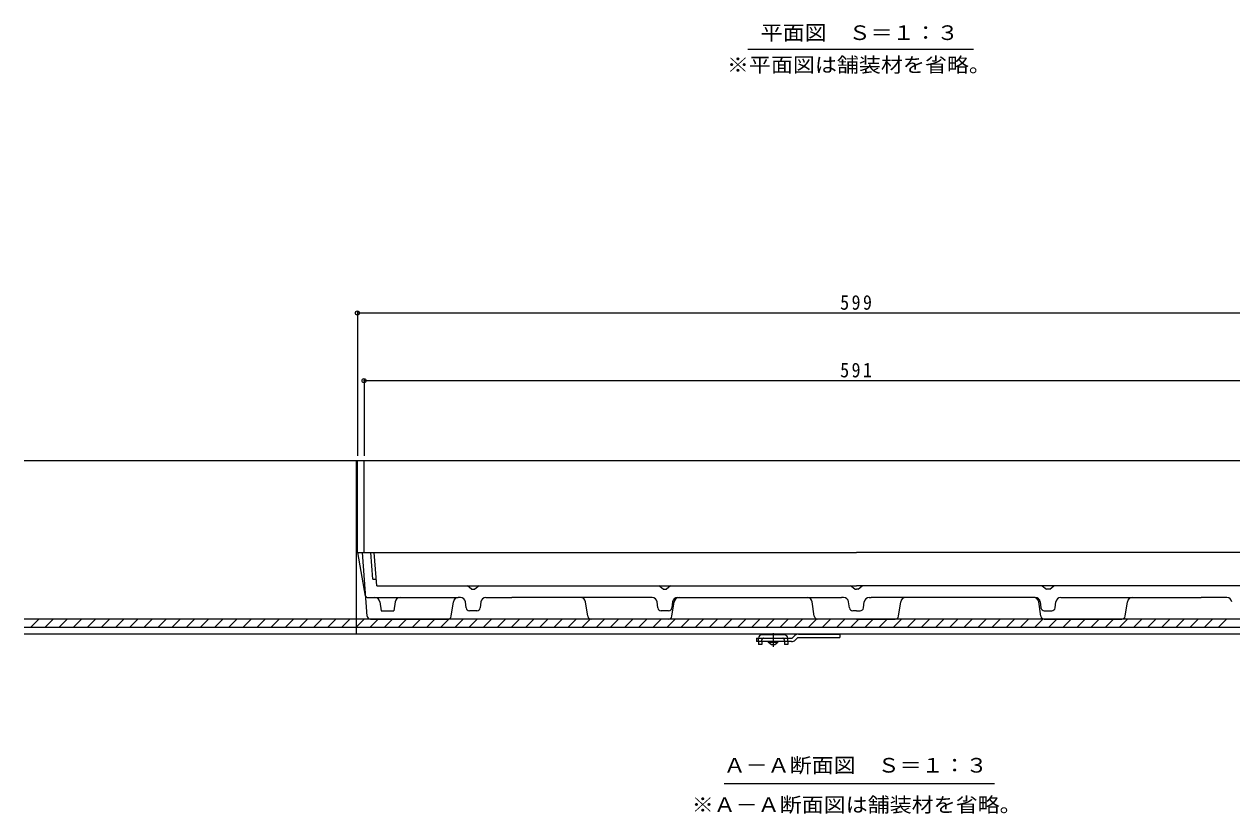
# Model space of a CAD drawing. Units: millimetres at full size, sheet at 1:3; details may follow other scales. Extents: x -1121 to 1153, y -824 to 816.
# Drawn here: x -1088 to -363, y -577 to -103 of the extents above; entities that cross this region are included whole.
import ezdxf
from ezdxf.enums import TextEntityAlignment as Align

# ---------------------------------------------------------------- set-up
doc = ezdxf.new("R2010")
doc.units = ezdxf.units.MM
doc.header["$LTSCALE"] = 3
doc.header["$PDMODE"] = 32
doc.header["$PDSIZE"] = 2.4
doc.linetypes.add('CHAIN1', pattern=[8, 5, -1, 1, -1])
doc.linetypes.add('DASHED2', pattern=[3, 2, -1])
for name, color, linetype, lineweight in [('0-1_躯体', 2, 'Continuous', 9), ('0-2_仕上', 3, 'Continuous', 9), ('0-4_その他', 7, 'Continuous', 9), ('0-5_寸法', 7, 'Continuous', 9), ('0-9', 3, 'Continuous', 9)]:
    doc.layers.add(name, color=color, linetype=linetype, lineweight=lineweight)
doc.styles.add('ＭＳ ゴシック', font='')
doc.styles.get('ＭＳ ゴシック').set_extended_font_data('MS Gothic')

msp = doc.modelspace()

# ---------------------------------------------------------------- linework, layer by layer
at = {"layer": '0-1_躯体'}
for p, q in [((-888.18, -365.465), (-1087.68, -365.465)), ((-88.68, -365.465), (-888.18, -365.465)), ((-888.18, -469.465), (-888.18, -365.465)), ((-1083.808, -465.465), (-1078.808, -460.465)), ((-1075.323, -465.465), (-1070.323, -460.465)), ((-1066.838, -465.465), (-1061.838, -460.465)), ((-1058.352, -465.465), (-1053.352, -460.465)), ((-1049.867, -465.465), (-1044.867, -460.465)), ((-1041.382, -465.465), (-1036.382, -460.465)), ((-1032.896, -465.465), (-1027.896, -460.465)), ((-1024.411, -465.465), (-1019.411, -460.465)), ((-1015.926, -465.465), (-1010.926, -460.465)), ((-1007.441, -465.465), (-1002.441, -460.465)), ((-998.955, -465.465), (-993.955, -460.465)), ((-990.47, -465.465), (-985.47, -460.465)), ((-981.985, -465.465), (-976.985, -460.465)), ((-973.5, -465.465), (-968.499, -460.465)), ((-965.014, -465.465), (-960.014, -460.465)), ((-956.529, -465.465), (-951.529, -460.465)), ((-948.044, -465.465), (-943.044, -460.465)), ((-939.558, -465.465), (-934.558, -460.465)), ((-931.073, -465.465), (-926.073, -460.465)), ((-922.588, -465.465), (-917.588, -460.465)), ((-914.103, -465.465), (-909.102, -460.465)), ((-905.617, -465.465), (-900.617, -460.465)), ((-897.132, -465.465), (-892.132, -460.465)), ((-888.647, -465.465), (-883.647, -460.465)), ((-880.161, -465.465), (-875.161, -460.465)), ((-871.676, -465.465), (-866.676, -460.465)), ((-863.191, -465.465), (-858.191, -460.465)), ((-854.706, -465.465), (-849.705, -460.465)), ((-846.22, -465.465), (-841.22, -460.465)), ((-837.735, -465.465), (-832.735, -460.465)), ((-829.25, -465.465), (-824.25, -460.465)), ((-820.764, -465.465), (-815.764, -460.465)), ((-812.279, -465.465), (-807.279, -460.465)), ((-803.794, -465.465), (-798.794, -460.465)), ((-795.309, -465.465), (-790.309, -460.465)), ((-786.823, -465.465), (-781.823, -460.465)), ((-778.338, -465.465), (-773.338, -460.465)), ((-769.853, -465.465), (-764.853, -460.465)), ((-761.367, -465.465), (-756.367, -460.465)), ((-752.882, -465.465), (-747.882, -460.465)), ((-744.397, -465.465), (-739.397, -460.465)), ((-735.912, -465.465), (-730.912, -460.465)), ((-727.426, -465.465), (-722.426, -460.465)), ((-718.941, -465.465), (-713.941, -460.465)), ((-710.456, -465.465), (-705.456, -460.465)), ((-701.971, -465.465), (-696.97, -460.465)), ((-693.485, -465.465), (-688.485, -460.465)), ((-685, -465.465), (-680, -460.465)), ((-676.515, -465.465), (-671.515, -460.465)), ((-668.029, -465.465), (-663.029, -460.465)), ((-659.544, -465.465), (-654.544, -460.465)), ((-651.059, -465.465), (-646.059, -460.465)), ((-642.574, -465.465), (-637.573, -460.465)), ((-634.088, -465.465), (-629.088, -460.465)), ((-625.603, -465.465), (-620.603, -460.465)), ((-617.118, -465.465), (-612.118, -460.465)), ((-608.632, -465.465), (-603.632, -460.465)), ((-600.147, -465.465), (-595.147, -460.465)), ((-591.662, -465.465), (-586.662, -460.465)), ((-583.177, -465.465), (-578.176, -460.465)), ((-574.691, -465.465), (-569.691, -460.465)), ((-566.206, -465.465), (-561.206, -460.465)), ((-557.721, -465.465), (-552.721, -460.465)), ((-549.235, -465.465), (-544.235, -460.465)), ((-540.75, -465.465), (-535.75, -460.465)), ((-532.265, -465.465), (-527.265, -460.465)), ((-523.78, -465.465), (-518.78, -460.465)), ((-515.294, -465.465), (-510.294, -460.465)), ((-506.809, -465.465), (-501.809, -460.465)), ((-498.324, -465.465), (-493.324, -460.465)), ((-489.838, -465.465), (-484.838, -460.465)), ((-481.353, -465.465), (-476.353, -460.465)), ((-472.868, -465.465), (-467.868, -460.465)), ((-464.383, -465.465), (-459.383, -460.465)), ((-455.897, -465.465), (-450.897, -460.465)), ((-447.412, -465.465), (-442.412, -460.465)), ((-438.927, -465.465), (-433.927, -460.465)), ((-430.441, -465.465), (-425.441, -460.465)), ((-421.956, -465.465), (-416.956, -460.465)), ((-413.471, -465.465), (-408.471, -460.465)), ((-404.986, -465.465), (-399.986, -460.465)), ((-396.5, -465.465), (-391.5, -460.465)), ((-388.015, -465.465), (-383.015, -460.465)), ((-379.53, -465.465), (-374.53, -460.465)), ((-371.045, -465.465), (-366.044, -460.465))]:
    msp.add_line(p, q, dxfattribs=at)
at = {"layer": '0-1_躯体', "color": 4}
for p, q in [((-631.43, -469.964), (-644.93, -469.964)), ((-646.93, -473.965), (-646.93, -475.764)), ((-644.93, -475.764), (-646.93, -475.764)), ((-644.93, -473.965), (-644.93, -475.764)), ((-631.43, -473.965), (-631.43, -475.764)), ((-629.43, -475.764), (-631.43, -475.764)), ((-629.43, -473.965), (-629.43, -475.764))]:
    msp.add_line(p, q, dxfattribs=at)
at = {"layer": '0-1_躯体', "color": 4, "linetype": 'DASHED2'}
for p, q in [((-646.93, -473.965), (-646.93, -471.964)), ((-644.93, -473.965), (-644.93, -472.964)), ((-631.43, -473.965), (-631.43, -472.964)), ((-629.43, -473.965), (-629.43, -471.964))]:
    msp.add_line(p, q, dxfattribs=at)
at = {"layer": '0-1_躯体'}
for points in [[(-88.68, -460.465), (-888.18, -460.465), (-1087.68, -460.465)], [(-88.68, -465.465), (-888.18, -465.465), (-1087.68, -465.465)], [(-88.68, -469.465), (-888.18, -469.465), (-1087.68, -469.465)]]:
    msp.add_lwpolyline(points, dxfattribs=at)
at = {"layer": '0-1_躯体', "color": 4}
for centre, start, end in [((-644.93, -471.964), 90, 180), ((-631.43, -471.964), 0, 90)]:
    msp.add_arc(centre, 2, start, end, dxfattribs=at)
at = {"layer": '0-1_躯体', "color": 4, "linetype": 'DASHED2'}
for centre, start, end in [((-643.93, -472.964), 90, 180), ((-632.43, -472.964), 0, 90)]:
    msp.add_arc(centre, 1, start, end, dxfattribs=at)
at = {"layer": '0-2_仕上'}
for p, q in [((-288.68, -365.465), (-887.68, -365.465)), ((-887.68, -420.465), (-887.68, -365.465)), ((-883.68, -420.465), (-883.68, -365.465)), ((-887.68, -420.465), (-588.18, -420.465)), ((-882.754, -446.637), (-887.33, -420.465)), ((-881.813, -458.608), (-884.537, -420.465)), ((-878.382, -436.465), (-879.525, -420.465)), ((-876.091, -440.465), (-877.52, -420.465)), ((-288.68, -420.465), (-588.18, -420.465)), ((-878.382, -436.465), (-876.377, -436.465)), ((-876.091, -440.465), (-796.541, -440.465)), ((-819.18, -442.465), (-821.68, -440.465)), ((-814.68, -440.465), (-817.18, -442.465)), ((-796.541, -440.465), (-588.18, -440.465)), ((-704.18, -442.465), (-706.68, -440.465)), ((-699.68, -440.465), (-702.18, -442.465)), ((-589.18, -442.465), (-591.68, -440.465)), ((-379.82, -440.465), (-588.18, -440.465)), ((-587.18, -442.465), (-584.68, -440.465)), ((-476.68, -440.465), (-474.18, -442.465)), ((-472.18, -442.465), (-469.68, -440.465)), ((-300.27, -440.465), (-379.82, -440.465)), ((-881.769, -447.465), (-827.106, -447.465)), ((-825.829, -447.465), (-827.106, -447.465)), ((-819.18, -442.465), (-817.18, -442.465)), ((-810.532, -447.465), (-795.052, -447.465)), ((-712.107, -447.465), (-795.052, -447.465)), ((-710.829, -447.465), (-712.107, -447.465)), ((-704.18, -442.465), (-702.18, -442.465)), ((-695.532, -447.465), (-597.106, -447.465)), ((-595.829, -447.465), (-597.106, -447.465)), ((-589.18, -442.465), (-588.18, -442.465)), ((-587.18, -442.465), (-588.18, -442.465)), ((-580.532, -447.465), (-579.254, -447.465)), ((-480.829, -447.465), (-579.254, -447.465)), ((-472.18, -442.465), (-474.18, -442.465)), ((-465.532, -447.465), (-464.254, -447.465)), ((-464.254, -447.465), (-381.308, -447.465)), ((-365.829, -447.465), (-381.308, -447.465)), ((-874.217, -450.009), (-873.378, -455.465)), ((-873.378, -455.465), (-865.84, -455.465)), ((-865, -450.009), (-865.84, -455.465)), ((-831.419, -458.769), (-830.072, -450.009)), ((-822.399, -453.713), (-822.852, -450.093)), ((-815.946, -455.465), (-820.415, -455.465)), ((-813.509, -450.093), (-813.961, -453.713)), ((-749.441, -458.769), (-750.789, -450.009)), ((-707.399, -453.713), (-707.852, -450.093)), ((-700.946, -455.465), (-705.415, -455.465)), ((-698.509, -450.093), (-698.961, -453.713)), ((-698.919, -458.769), (-697.572, -450.009)), ((-613.441, -458.769), (-614.789, -450.009)), ((-592.399, -453.713), (-592.852, -450.093)), ((-588.18, -455.465), (-590.415, -455.465)), ((-588.18, -455.465), (-585.946, -455.465)), ((-583.961, -453.713), (-583.509, -450.093)), ((-562.92, -458.769), (-561.572, -450.009)), ((-477.441, -458.769), (-478.789, -450.009)), ((-477.852, -450.093), (-477.399, -453.713)), ((-475.415, -455.465), (-470.946, -455.465)), ((-468.961, -453.713), (-468.509, -450.093)), ((-426.919, -458.769), (-425.572, -450.009)), ((-879.818, -460.465), (-833.396, -460.465)), ((-700.896, -460.465), (-747.464, -460.465)), ((-588.18, -460.465), (-611.464, -460.465)), ((-588.18, -460.465), (-564.896, -460.465)), ((-475.465, -460.465), (-428.896, -460.465))]:
    msp.add_line(p, q, dxfattribs=at)
for centre, radius, start, end in [((-881.769, -446.465), 1, 189.91953, 270), ((-877.183, -450.465), 3, 8.74626, 90), ((-862.035, -450.465), 3, 90, 171.25374), ((-827.106, -450.465), 3, 90, 171.25383), ((-825.829, -450.465), 3, 7.12485, 90), ((-810.532, -450.465), 3, 90, 172.87503), ((-753.754, -450.465), 3, 8.74615, 90), ((-710.829, -450.465), 3, 7.12485, 90), ((-695.532, -450.465), 3, 90, 172.87503), ((-694.607, -450.465), 3, 90, 171.25385), ((-617.754, -450.465), 3, 8.74615, 90), ((-595.829, -450.465), 3, 7.12485, 90), ((-580.532, -450.465), 3, 90, 172.87515), ((-558.607, -450.465), 3, 90, 171.25385), ((-481.754, -450.465), 3, 8.74615, 90), ((-480.829, -450.465), 3, 7.12497, 90), ((-465.532, -450.465), 3, 90, 172.87515), ((-422.607, -450.465), 3, 90, 171.25385), ((-365.829, -450.465), 3, 7.12497, 90), ((-820.415, -453.465), 2, 187.12465, 270), ((-815.946, -453.465), 2, 270, 352.87511), ((-705.415, -453.465), 2, 187.12465, 270), ((-700.946, -453.465), 2, 270, 352.87511), ((-590.415, -453.465), 2, 187.12465, 270), ((-585.946, -453.465), 2, 270, 352.87535), ((-475.415, -453.465), 2, 187.12489, 270), ((-470.946, -453.465), 2, 270, 352.87535), ((-879.818, -458.465), 2, 184.08559, 270), ((-833.396, -458.465), 2, 270, 351.25389), ((-747.464, -458.465), 2, 188.74606, 270), ((-700.896, -458.465), 2, 270, 351.25394), ((-611.464, -458.465), 2, 188.74606, 270), ((-564.896, -458.465), 2, 270, 351.25394), ((-475.465, -458.465), 2, 188.74606, 270), ((-428.896, -458.465), 2, 270, 351.25394)]:
    msp.add_arc(centre, radius, start, end, dxfattribs=at)
at = {"layer": '0-4_その他'}
for p, q in [((-887.68, -275.842), (-887.68, -362.465)), ((-887.68, -276.742), (-288.68, -276.742)), ((-883.68, -316.425), (-883.68, -362.465)), ((-883.68, -317.325), (-292.68, -317.325))]:
    msp.add_line(p, q, dxfattribs=at)
for p in [(-887.68, -276.742), (-883.68, -317.325)]:
    msp.add_point(p, dxfattribs=at)
at = {"layer": '0-5_寸法'}
for p, q in [((-653.312, -118.509), (-517.923, -118.509)), ((-667.646, -559.158), (-505.392, -559.158))]:
    msp.add_line(p, q, dxfattribs=at)
at = {"layer": '0-9', "color": 4, "linetype": 'CHAIN1'}
msp.add_line((-638.18, -468.868), (-638.18, -477.153), dxfattribs=at)
at = {"layer": '0-9'}
for p, q in [((-625.059, -470.343), (-626.68, -471.965)), ((-622.938, -469.465), (-598.18, -469.465)), ((-598.18, -469.465), (-598.18, -471.465)), ((-648.18, -471.965), (-648.18, -473.965)), ((-648.18, -471.965), (-626.68, -471.965)), ((-627.094, -473.965), (-648.18, -473.965)), ((-624.973, -473.086), (-623.352, -471.465)), ((-623.352, -471.465), (-598.18, -471.465))]:
    msp.add_line(p, q, dxfattribs=at)
at = {"layer": '0-9', "color": 2}
for p, q in [((-640.93, -474.464), (-640.93, -473.965)), ((-639.18, -475.964), (-640.93, -474.464)), ((-635.43, -474.464), (-640.93, -474.464)), ((-637.18, -475.964), (-639.18, -475.964)), ((-635.43, -474.464), (-637.18, -475.964)), ((-635.43, -474.464), (-635.43, -473.965))]:
    msp.add_line(p, q, dxfattribs=at)
at = {"layer": '0-9'}
for centre, start, end in [((-622.938, -472.465), 90, 134.99996), ((-627.094, -470.965), 270, 314.99996)]:
    msp.add_arc(centre, 3, start, end, dxfattribs=at)

# ---------------------------------------------------------------- texts
at = {"layer": '0-4_その他', "color": 2, "char_height": 8.798, "attachment_point": 7, "style": 'ＭＳ ゴシック'}
for s, insert in [('\\T1.27;\\W0.9;599', (-597.93, -274.942)), ('\\T1.27;\\W0.9;591', (-597.93, -315.525))]:
    msp.add_mtext(s, dxfattribs=dict(at, insert=insert))
at = {"layer": '0-5_寸法', "color": 2, "style": 'ＭＳ ゴシック', "width": 1.1}
for s, p in [('平面図\u3000Ｓ＝１：３', (-645.64, -115.598)), ('※平面図は舗装材を省略。', (-665.89, -134.905)), ('Ａ－Ａ断面図\u3000Ｓ＝１：３', (-667.853, -555.201)), ('※Ａ－Ａ断面図は舗装材を省略。', (-687.019, -578.881))]:
    msp.add_text(s, height=8.798, dxfattribs=at).set_placement(p, align=Align.BOTTOM_LEFT)

doc.saveas('drawing.dxf')
